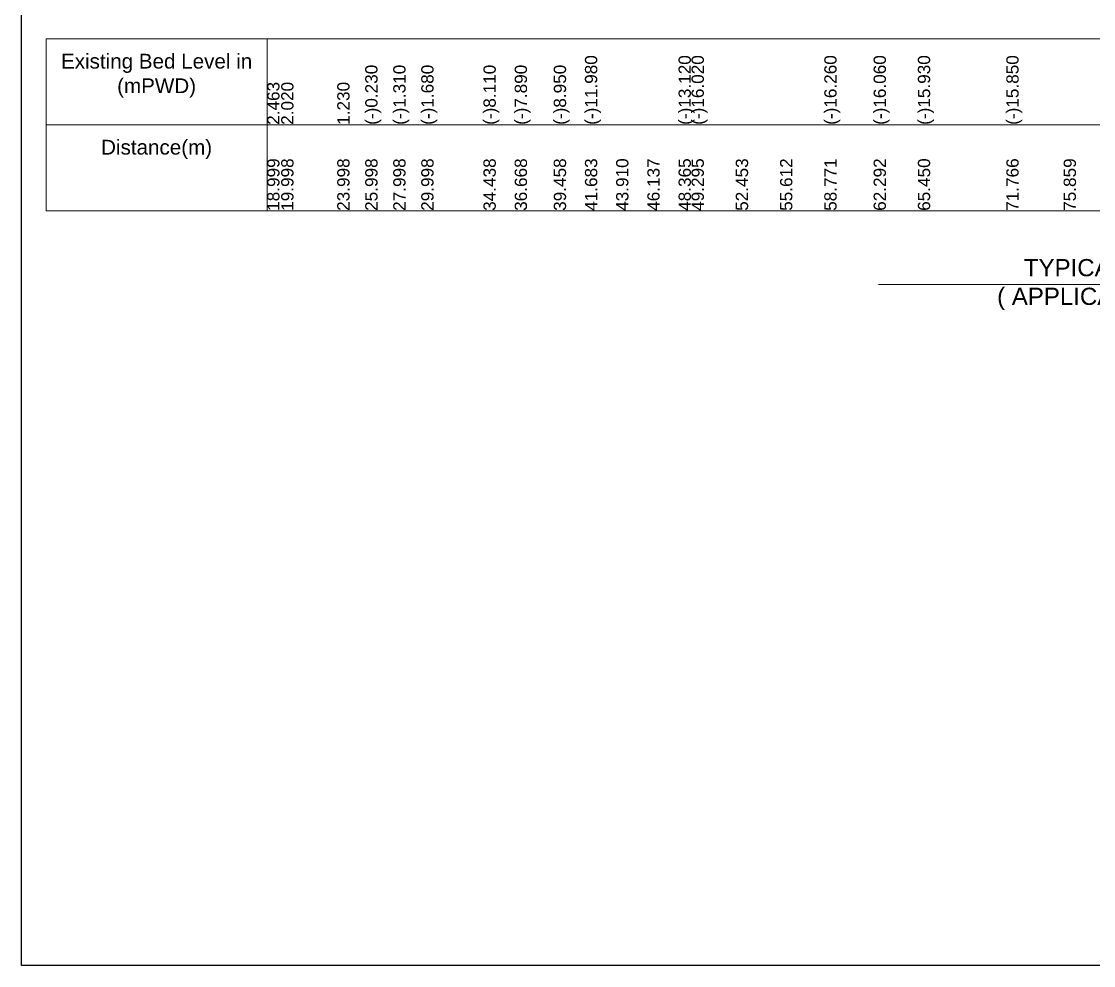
# Model space of a CAD drawing. Header units: inches. Extents: x 89000 to 1304432, y -10828 to 220529.
# Drawn here: x 1205536 to 1209899, y 130523 to 134365 of the extents above; entities that cross this region are included whole.
import ezdxf

# ---------------------------------------------------------------- set-up
doc = ezdxf.new("R2010")
doc.units = ezdxf.units.IN
doc.header["$LTSCALE"] = 7
doc.header["$MEASUREMENT"] = 0
for name, color, linetype, lineweight in [('Cross section Data Border', 7, 'Continuous', 9), ('Cross Section Labels', 7, 'Continuous', 9), ('Long Section Labels', 7, 'Continuous', 9)]:
    doc.layers.add(name, color=color, linetype=linetype, lineweight=lineweight)
doc.styles.get("Standard").update_dxf_attribs({"font": 'arial.ttf'})

msp = doc.modelspace()

# ---------------------------------------------------------------- linework, layer by layer
msp.add_lwpolyline([(1205536.443564646, 137594.3837367791), (1215536.443564646, 137594.3837367791), (1215536.443564646, 130523.3837367791), (1205536.443564646, 130523.3837367791)], close=True)
at = {"layer": 'Cross section Data Border'}
msp.add_lwpolyline([(1205636.443564646, 134294.3837367791), (1211366.807758699, 134294.3837367791), (1211366.807758699, 133594.3837367791), (1205636.443564646, 133594.3837367791)], close=True, dxfattribs=at)
for points in [[(1206536.443564646, 134294.3837367791), (1206536.443564646, 133594.3837367791)], [(1205636.443564646, 133944.3837367791), (1211366.807758699, 133944.3837367791)]]:
    msp.add_lwpolyline(points, dxfattribs=at)
at = {"layer": 'Cross Section Labels'}
msp.add_lwpolyline([(1209024.443564646, 133294.3837367791), (1210536.443564646, 133294.3837367791), (1212048.443564646, 133294.3837367791)], dxfattribs=at)

# ---------------------------------------------------------------- texts
at = {"layer": 'Cross section Data Border', "char_height": 60, "width": 800, "attachment_point": 5}
for s, insert in [('Existing Bed Level in (mPWD)', (1206086.443564646, 134144.3837367791)), ('Distance(m)', (1206086.443564646, 133844.3837367791))]:
    msp.add_mtext(s, dxfattribs=dict(at, insert=insert))
at = {"layer": 'Cross Section Labels', "insert": (1210536.443564646, 133294.3837367791), "char_height": 70, "attachment_point": 5}
msp.add_mtext('TYPICAL CROSS SECTION AT KM 1.900^J( APPLICABLE FROM KM 1.850 TO KM 1.940)', dxfattribs=at)
at = {"layer": 'Long Section Labels', "char_height": 50, "attachment_point": 1, "rotation": 90}
for s, insert in [('(-)11.980', (1207829.480946361, 133944.3837367791)), ('(-)11.980', (1207829.480946361, 133944.3837367791)), ('(-)11.980', (1207829.480946361, 133944.3837367791)), ('(-)13.120', (1208210.327407782, 133944.3837367791)), ('(-)16.020', (1208263.323643114, 133944.3837367791)), ('(-)16.020', (1208263.323643114, 133944.3837367791)), ('(-)16.020', (1208263.323643114, 133944.3837367791)), ('(-)16.260', (1208803.470965475, 133944.3837367791)), ('(-)16.060', (1209004.188080127, 133944.3837367791)), ('(-)15.930', (1209184.168755035, 133944.3837367791)), ('(-)15.850', (1209544.201211132, 133944.3837367791)), ('(-)15.850', (1209544.201211132, 133944.3837367791)), ('(-)0.230', (1206935.41521622, 133944.3837367791)), ('(-)1.310', (1207049.404859914, 133944.3837367791)), ('(-)1.680', (1207163.399769339, 133944.3837367791)), ('(-)8.110', (1207416.513212617, 133944.3837367791)), ('(-)7.890', (1207543.611683092, 133944.3837367791)), ('(-)8.950', (1207702.646837758, 133944.3837367791)), ('2.463', (1206536.443564646, 133944.3837367791)), ('2.020', (1206593.441019249, 133944.3837367791)), ('1.230', (1206821.425572368, 133944.3837367791)), ('18.999', (1206536.443564646, 133594.3837367791)), ('19.998', (1206593.441019249, 133594.3837367791)), ('23.998', (1206821.425572368, 133594.3837367791)), ('25.998', (1206935.41521622, 133594.3837367791)), ('27.998', (1207049.404859914, 133594.3837367791)), ('29.998', (1207163.399769339, 133594.3837367791)), ('34.438', (1207416.513212617, 133594.3837367791)), ('34.438', (1207416.513212617, 133594.3837367791)), ('34.438', (1207416.513212617, 133594.3837367791)), ('36.668', (1207543.611683092, 133594.3837367791)), ('39.458', (1207702.646837758, 133594.3837367791)), ('41.683', (1207829.480946361, 133594.3837367791)), ('43.910', (1207956.378227317, 133594.3837367791)), ('46.137', (1208083.329535767, 133594.3837367791)), ('48.365', (1208210.327407782, 133594.3837367791)), ('49.295', (1208263.323643114, 133594.3837367791)), ('52.453', (1208443.348562283, 133594.3837367791)), ('55.612', (1208623.399043635, 133594.3837367791)), ('58.771', (1208803.470965475, 133594.3837367791)), ('62.292', (1209004.188080127, 133594.3837367791)), ('65.450', (1209184.168755035, 133594.3837367791)), ('71.766', (1209544.201211132, 133594.3837367791)), ('75.859', (1209777.472881768, 133594.3837367791))]:
    msp.add_mtext(s, dxfattribs=dict(at, insert=insert))

doc.saveas('drawing.dxf')
